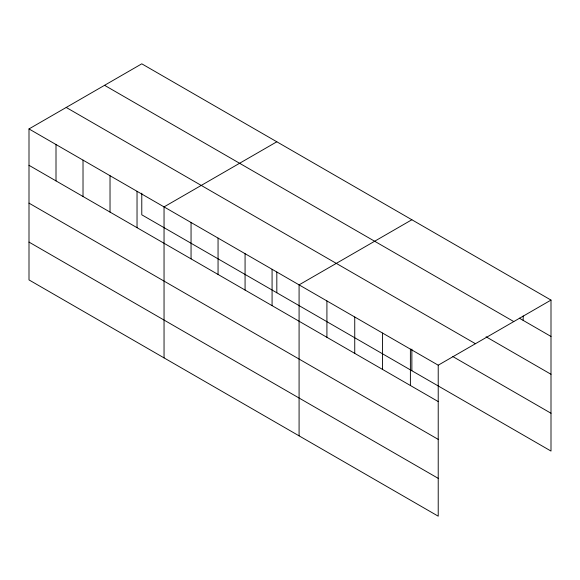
<?xml version="1.0" encoding="UTF-8"?>
<svg xmlns="http://www.w3.org/2000/svg" width="580" height="580" viewBox="0 0 580 580"><rect width="100%" height="100%" fill="white"/><g stroke="black" fill="none" stroke-linecap="round" stroke-linejoin="round"><path stroke-width="0.87" d="M29 128.934L438.219 365.197L438.219 516.178L29 279.915L29 128.934L141.781 63.822L551 300.085L551 451.066L141.781 214.803L141.781 193.191M276.82 141.788L164.046 206.9L164.046 357.882M411.865 219.755L299.084 284.867L299.084 435.848M438.219 365.197L551 300.085M519.31 318.159L551 336.458M104.559 85.311L513.786 321.574M486.069 336.791L551 374.274M66.214 107.452L475.44 343.715M452.835 356.57L551 413.243M29 165.307L438.219 401.57M29 203.131L438.219 439.386M29 242.092L438.219 478.355M523.174 315.955L523.174 320.392M411.865 349.124L411.865 370.736M410.393 349.131L410.393 385.504M382.568 333.065L382.568 369.438M354.743 316.999L354.743 353.372M326.917 300.933L326.917 337.306M276.82 272.056L276.82 292.769M272.078 269.279L272.078 305.645M245.072 253.685L245.072 290.051M218.058 238.09L218.058 274.463M191.052 222.495L191.052 258.868M137.032 191.313L137.032 227.679M110.026 175.718L110.026 212.084M83.02 160.124L83.02 196.497M56.006 144.529L56.006 180.902"/></g></svg>
